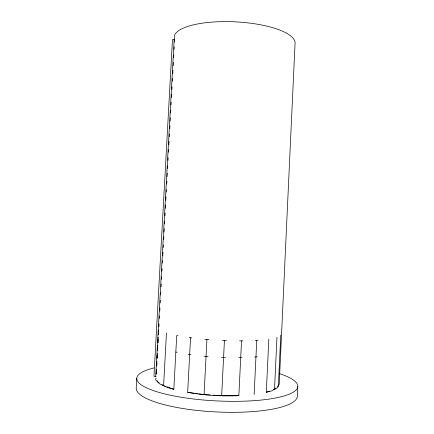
<?xml version="1.0" encoding="UTF-8"?>
<svg xmlns="http://www.w3.org/2000/svg" width="434" height="434" viewBox="0 0 434 434"><rect width="100%" height="100%" fill="white"/><g stroke="black" fill="none" stroke-linecap="round" stroke-linejoin="round"><path stroke-width="0.65" d="M297.778 386.596L297.339 396.378A80.664 19.747 2.9 0 1 215.785 411.915A80.664 19.747 2.9 0 1 136.222 388.213L136.77 378.437M174.663 39.993L174.604 35.159A60.57 18.429 2.9 0 1 240.094 22.139A60.57 18.429 2.9 0 1 295.022 44.035L279.23 384.03L277.538 387.687L271.429 390.98L266.308 392.287L268.825 339.117M273.257 389.77L274.521 389.314L276.952 337.31M280.749 335.097L278.395 385.837L277.424 386.705M189.229 337.587L190.548 337.804L187.672 392.358C204.522 395.369 221.752 396.383 238.846 395.672L241.543 340.858L242.866 340.815M254.14 394.56L256.749 340.348L258.089 340.213M219.631 395.569L221.66 395.705L224.432 340.581L226.407 340.614M210.17 394.956L204.083 394.56L206.915 339.534L204.951 339.323M165.522 386.363L163.602 385.685L166.461 333.014M155.969 378.041L155.697 379.907L159.533 383.802L167.763 387.611L173.833 389.298L176.714 335.563L178.027 335.775M156.164 376.701L155.67 376.723L174.18 39.272L174.658 39.353L174.511 42.06M156.191 374.027L156.446 369.35M156.631 366.003L156.886 361.327M157.07 357.979L157.325 353.303M157.471 350.629L157.764 345.28M157.911 342.605L158.204 337.245M158.356 334.571L158.611 329.883M156.311 373.999L156.462 371.298M156.755 365.889L156.907 363.182M157.162 358.451L157.314 355.744M157.607 350.336L157.759 347.634M158.014 342.903L158.204 339.518M158.459 334.788L158.611 332.086M158.904 326.677L159.056 323.97M159.349 318.561L159.5 315.86M159.761 311.129L159.945 307.744M160.206 303.013L160.352 300.312M160.651 294.903L160.797 292.196M161.095 286.787L161.242 284.086M161.502 279.355L161.649 276.648M161.947 271.239L162.094 268.537M162.392 263.129L162.538 260.422M162.799 255.691L162.983 252.311M163.244 247.575L163.39 244.874M163.689 239.465L163.835 236.763M164.095 232.027L164.28 228.647M164.54 223.917L164.687 221.21M164.985 215.801L165.132 213.099M165.392 208.369L165.576 204.989M165.837 200.253L166.021 196.873M166.282 192.143L166.428 189.436M166.727 184.027L166.873 181.325M167.133 176.595L167.318 173.215M167.578 168.479L167.725 165.777M168.023 160.368L168.17 157.661M168.468 152.253L168.614 149.551M168.875 144.82L169.059 141.435M169.32 136.705L169.466 134.003M169.765 128.594L169.911 125.887M170.171 121.157L170.356 117.777M170.616 113.046L170.768 110.339M171.061 104.93L171.213 102.229M171.468 97.493L171.658 94.113M171.913 89.382L172.065 86.675M172.358 81.272L172.51 78.565M172.765 73.834L172.954 70.454M173.209 65.718L173.399 62.339M173.654 57.608L173.806 54.901M174.099 49.492L174.251 46.791M274.521 389.314L275.97 388.007M266.308 392.287L269.465 391.142M174.18 39.272L172.461 39.613L153.951 376.305L155.67 376.723M257.291 356.791L254.622 357.025M242.042 357.616L238.738 357.659M255.425 340.392L256.749 340.348M221.66 395.705L238.846 395.672M225.561 357.518L221.562 357.372M239.568 340.826L241.543 340.858M206.915 339.534L208.938 339.654M222.414 340.462L224.432 340.581M208.07 356.547L204.083 356.195M213.55 395.179L218.28 395.482M190.548 337.804L191.855 337.94M190.976 354.697L188.345 354.307M187.672 392.358L194.237 393.237M195.55 393.416L197.519 393.681M198.832 393.855L204.083 394.56M175.83 352.055L177.148 352.289M166.797 386.813L173.833 389.298M159.229 382.88L157.591 381.828L157.13 380.748M161.963 384.632L163.602 385.685M279.604 373.679A80.61 18.505 2.9 0 1 272.623 398.531A80.61 18.505 2.9 0 1 162.962 393.486A80.61 18.505 2.9 0 1 154.075 367.907"/></g></svg>
